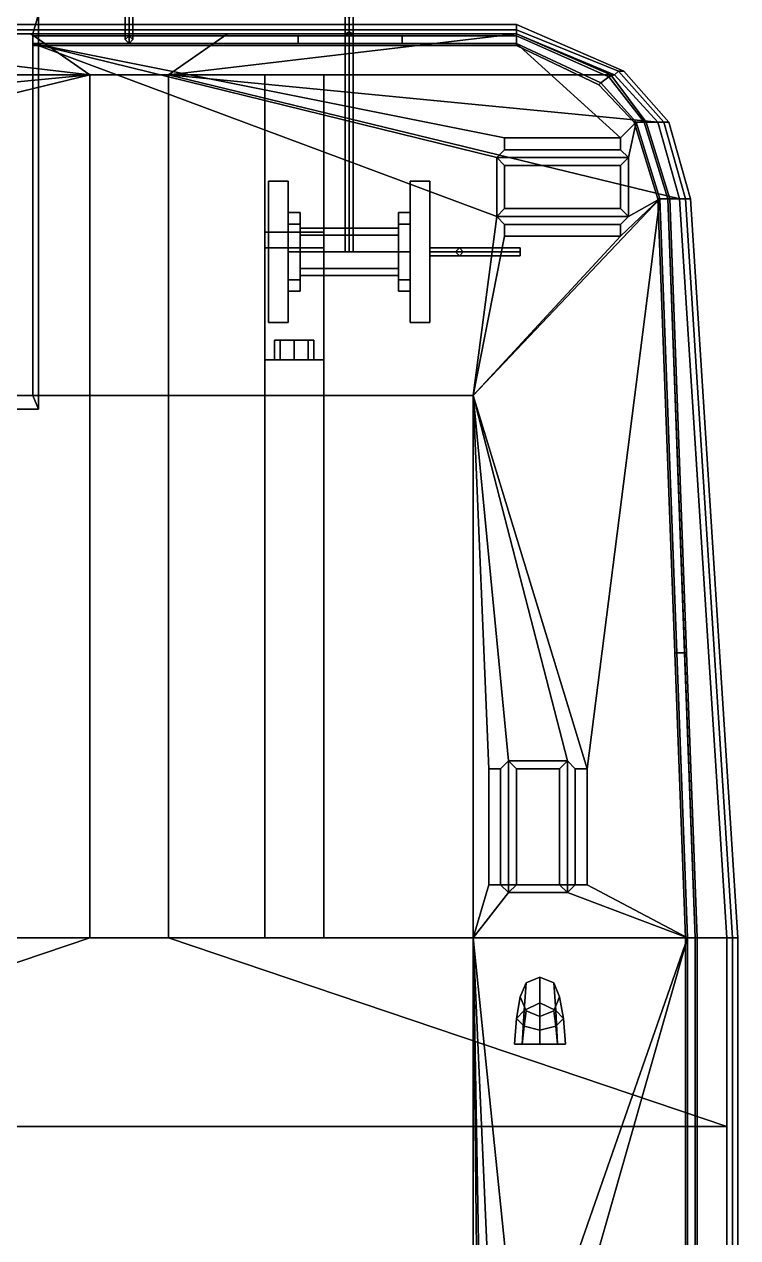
# Model space of a CAD drawing. Header units: millimetres. Extents: x -3.1 to 3.1, y -9.7 to 12.7.
# Drawn here: x -0.53 to 3.1, y 3.42 to 9.6 of the extents above; entities that cross this region are included whole.
import ezdxf

# ---------------------------------------------------------------- set-up
doc = ezdxf.new("R2010")
doc.units = ezdxf.units.MM
doc.layers.add('deck', color=3, linetype='Continuous')
doc.layers.add('railings', color=6, linetype='Continuous')

msp = doc.modelspace()

# ---------------------------------------------------------------- linework, layer by layer
for points in [[(0, 9.54, 1.99), (-0.02, 9.52, 1.99), (-0.02, 9.92, 4.14), (0, 9.94, 4.14)], [(0.02, 9.52, 1.99), (0, 9.54, 1.99), (0, 9.94, 4.14), (0.02, 9.92, 4.14)], [(-0.02, 9.52, 1.99), (0, 9.5, 1.99), (0, 9.9, 4.14), (-0.02, 9.92, 4.14)], [(0, 9.5, 1.99), (0.02, 9.52, 1.99), (0.02, 9.92, 4.14), (0, 9.9, 4.14)], [(1.12, 9.67, 1.3), (1.1, 9.65, 1.3), (1.1, 9.55, 1.52), (1.12, 9.56, 1.54)], [(1.1, 9.65, 1.3), (1.12, 9.63, 1.3), (1.12, 9.54, 1.5), (1.1, 9.55, 1.52)], [(1.14, 9.65, 1.3), (1.12, 9.67, 1.3), (1.12, 9.56, 1.54), (1.14, 9.55, 1.52)], [(1.12, 9.63, 1.3), (1.14, 9.65, 1.3), (1.14, 9.55, 1.52), (1.12, 9.54, 1.5)], [(1.97, 9.57, 0.51), (1.97, 9.596, 0.495), (-1.97, 9.596, 0.495), (-1.97, 9.57, 0.51)], [(1.97, 9.596, 0.495), (1.97, 9.596, 0.465), (-1.97, 9.596, 0.465), (-1.97, 9.596, 0.495)], [(1.97, 9.596, 0.465), (1.97, 9.57, 0.45), (-1.97, 9.57, 0.45), (-1.97, 9.596, 0.465)], [(1.97, 9.57, 0.45), (1.97, 9.55, 0.45), (-1.97, 9.55, 0.45), (-1.97, 9.57, 0.45)], [(1.97, 9.55, 0.51), (1.97, 9.57, 0.51), (-1.97, 9.57, 0.51), (-1.97, 9.55, 0.51)], [(1.97, 9.57, 0.45), (1.97, 9.596, 0.465), (2.516, 9.36, 0.465), (2.49, 9.36, 0.45)], [(1.97, 9.596, 0.465), (1.97, 9.596, 0.495), (2.516, 9.36, 0.495), (2.516, 9.36, 0.465)], [(1.97, 9.596, 0.495), (1.97, 9.57, 0.51), (2.49, 9.36, 0.51), (2.516, 9.36, 0.495)], [(2.47, 9.34, 0.45), (1.97, 9.55, 0.45), (1.97, 9.57, 0.45), (2.49, 9.36, 0.45)], [(1.97, 9.57, 0.51), (1.97, 9.55, 0.51), (2.47, 9.34, 0.51), (2.49, 9.36, 0.51)], [(-1.97, 9.55), (-0.2, 9.34, -0.21), (-0.2, 9.34, -0.21), (-2.47, 9.34)], [(1.97, 9.55, 0.45), (1.97, 9.55), (-1.97, 9.55), (-1.97, 9.55, 0.45)], [(1.97, 9.55), (0.5, 9.55, -0.14), (-0.5, 9.55, -0.14), (-1.97, 9.55)], [(-0.5, 9.55, -0.14), (-0.2, 9.34, -0.21), (-1.97, 9.55)], [(1.97, 9.55, 0.56), (1.97, 9.55, 0.51), (-1.97, 9.55, 0.51), (-1.97, 9.55, 0.56)], [(0.5, 9.55, -0.14), (0.2, 9.34, -0.21), (-0.2, 9.34, -0.21), (-0.5, 9.55, -0.14)], [(1.97, 9.55), (1.97, 9.55), (0.2, 9.34, -0.21), (0.5, 9.55, -0.14)], [(0.2, 9.34, -0.21), (0.2, 9.34, -0.21), (1.97, 9.55), (2.47, 9.34)], [(1.12, 9.56, 1.54), (1.1, 9.55, 1.52), (1.1, 8.44, 1.61), (1.12, 8.44, 1.63)], [(1.1, 9.55, 1.52), (1.12, 9.54, 1.5), (1.12, 8.44, 1.59), (1.1, 8.44, 1.61)], [(1.14, 9.55, 1.52), (1.12, 9.56, 1.54), (1.12, 8.44, 1.63), (1.14, 8.44, 1.61)], [(1.12, 9.54, 1.5), (1.14, 9.55, 1.52), (1.14, 8.44, 1.61), (1.12, 8.44, 1.59)], [(2.47, 9.34), (1.97, 9.55), (1.97, 9.55, 0.45), (2.47, 9.34, 0.45)], [(2.47, 9.34, 0.56), (2.47, 9.34, 0.51), (1.97, 9.55, 0.51), (1.97, 9.55, 0.56)], [(-0.2, 9.34, -0.21), (-0.2, 4.95, -0.68), (-3.04, 4.95, -0.54), (-2.8, 8.71)], [(-2.69, 9.1), (-0.2, 9.34, -0.21), (-0.2, 9.34, -0.21), (-2.8, 8.71)], [(-0.2, 9.34, -0.21), (-0.2, 9.34, -0.21), (-2.69, 9.1), (-2.47, 9.34)], [(0.2, 9.34, -0.21), (0.2, 4.95, -0.68), (-0.2, 4.95, -0.68), (-0.2, 9.34, -0.21)], [(2.8, 8.71), (3.04, 4.95, -0.54), (0.2, 4.95, -0.68), (0.2, 9.34, -0.21)], [(2.69, 9.1), (0.2, 9.34, -0.21), (0.2, 9.34, -0.21), (2.47, 9.34)], [(0.2, 9.34, -0.21), (0.2, 9.34, -0.21), (2.69, 9.1), (2.8, 8.71)], [(0.69, 9.34, -0.21), (0.69, 9.34, -0.6), (0.69, 8.54, -0.62), (0.69, 8.54)], [(0.69, 8.54, -0.62), (0.69, 9.34, -0.6), (0.99, 9.34, -0.6), (0.99, 8.54, -0.62)], [(0.99, 9.34, -0.21), (0.99, 9.34, -0.6), (0.69, 9.34, -0.6), (0.69, 9.34, -0.21)], [(0.99, 8.54, -0.62), (0.99, 9.34, -0.6), (0.99, 9.34, -0.21), (0.99, 8.54)], [(2.72, 9.1, 0.45), (2.69, 9.1, 0.45), (2.47, 9.34, 0.45), (2.49, 9.36, 0.45)], [(2.69, 9.1, 0.51), (2.72, 9.1, 0.51), (2.49, 9.36, 0.51), (2.47, 9.34, 0.51)], [(2.69, 9.1, 0.45), (2.69, 9.1), (2.47, 9.34), (2.47, 9.34, 0.45)], [(2.69, 9.1, 0.56), (2.69, 9.1, 0.51), (2.47, 9.34, 0.51), (2.47, 9.34, 0.56)], [(2.516, 9.36, 0.495), (2.49, 9.36, 0.51), (2.72, 9.1, 0.51), (2.746, 9.1, 0.495)], [(2.49, 9.36, 0.45), (2.516, 9.36, 0.465), (2.746, 9.1, 0.465), (2.72, 9.1, 0.45)], [(2.516, 9.36, 0.465), (2.516, 9.36, 0.495), (2.746, 9.1, 0.495), (2.746, 9.1, 0.465)], [(2.8, 8.71), (2.69, 9.1), (2.69, 9.1, 0.45), (2.8, 8.71, 0.45)], [(2.8, 8.71, 0.45), (2.69, 9.1, 0.45), (2.72, 9.1, 0.45), (2.83, 8.71, 0.45)], [(2.72, 9.1, 0.51), (2.69, 9.1, 0.51), (2.8, 8.71, 0.51), (2.83, 8.71, 0.51)], [(2.69, 9.1, 0.51), (2.69, 9.1, 0.56), (2.8, 8.71, 0.56), (2.8, 8.71, 0.51)], [(2.72, 9.1, 0.45), (2.746, 9.1, 0.465), (2.856, 8.71, 0.465), (2.83, 8.71, 0.45)], [(2.746, 9.1, 0.495), (2.72, 9.1, 0.51), (2.83, 8.71, 0.51), (2.856, 8.71, 0.495)], [(2.746, 9.1, 0.465), (2.746, 9.1, 0.495), (2.856, 8.71, 0.495), (2.856, 8.71, 0.465)], [(1.91, 8.96, 0.58), (2.5, 8.96, 0.58), (2.5, 9.02, 0.58), (1.91, 9.02, 0.58)], [(1.91, 9.02, 0.58), (1.91, 9.02, 0.56), (1.91, 8.96, 0.56), (1.91, 8.96, 0.58)], [(2.5, 9.02, 0.58), (2.5, 9.02, 0.56), (1.91, 9.02, 0.56), (1.91, 9.02, 0.58)], [(2.5, 8.96, 0.58), (2.5, 8.96, 0.56), (2.5, 9.02, 0.56), (2.5, 9.02, 0.58)], [(1.91, 8.96, 0.58), (1.87, 8.92, 0.6), (2.54, 8.92, 0.6), (2.5, 8.96, 0.58)], [(1.91, 8.96, 0.56), (1.87, 8.92, 0.56), (1.87, 8.92, 0.6), (1.91, 8.96, 0.58)], [(2.54, 8.92, 0.56), (2.5, 8.96, 0.56), (2.5, 8.96, 0.58), (2.54, 8.92, 0.6)], [(1.87, 8.92, 0.6), (1.91, 8.88, 0.58), (2.5, 8.88, 0.58), (2.54, 8.92, 0.6)], [(1.87, 8.92, 0.56), (1.91, 8.88, 0.56), (1.91, 8.88, 0.58), (1.87, 8.92, 0.6)], [(2.5, 8.88, 0.56), (2.54, 8.92, 0.56), (2.54, 8.92, 0.6), (2.5, 8.88, 0.58)], [(1.91, 8.66, 0.58), (2.5, 8.66, 0.58), (2.5, 8.88, 0.58), (1.91, 8.88, 0.58)], [(1.91, 8.88, 0.58), (1.91, 8.88, 0.56), (1.91, 8.66, 0.56), (1.91, 8.66, 0.58)], [(2.5, 8.66, 0.58), (2.5, 8.66, 0.56), (2.5, 8.88, 0.56), (2.5, 8.88, 0.58)], [(0.81, 8.08, 1.88), (0.81, 8.8, 1.88), (0.71, 8.8, 1.88), (0.71, 8.08, 1.88)], [(0.81, 8.8, 1.88), (0.81, 8.8, 0.56), (0.71, 8.8, 0.56), (0.71, 8.8, 1.88)], [(0.71, 8.8, 1.88), (0.71, 8.8, 0.56), (0.71, 8.08, 0.56), (0.71, 8.08, 1.88)], [(0.81, 8.8, 0.56), (0.81, 8.44, 1.31), (0.81, 8.44, 1.31), (0.81, 8.08, 0.56)], [(0.81, 8.8, 1.88), (0.81, 8.08, 1.88), (0.81, 8.08, 1.88), (0.81, 8.44, 1.71)], [(0.81, 8.8, 1.88), (0.81, 8.44, 1.71), (0.81, 8.44, 1.71), (0.81, 8.5814, 1.6514)], [(0.81, 8.8, 1.88), (0.81, 8.5814, 1.6514), (0.81, 8.5814, 1.6514), (0.81, 8.64, 1.51)], [(0.81, 8.8, 1.88), (0.81, 8.64, 1.51), (0.81, 8.64, 1.51), (0.81, 8.8, 0.56)], [(0.81, 8.64, 1.51), (0.81, 8.5814, 1.3686), (0.81, 8.5814, 1.3686), (0.81, 8.8, 0.56)], [(0.81, 8.5814, 1.3686), (0.81, 8.44, 1.31), (0.81, 8.44, 1.31), (0.81, 8.8, 0.56)], [(1.43, 8.64, 1.51), (1.43, 8.8, 1.88), (1.43, 8.8, 1.88), (1.43, 8.8, 0.56)], [(1.43, 8.5814, 1.3686), (1.43, 8.64, 1.51), (1.43, 8.64, 1.51), (1.43, 8.8, 0.56)], [(1.43, 8.8, 0.56), (1.43, 8.8, 1.88), (1.53, 8.8, 1.88), (1.53, 8.8, 0.56)], [(1.43, 8.44, 1.31), (1.43, 8.5814, 1.3686), (1.43, 8.5814, 1.3686), (1.43, 8.8, 0.56)], [(1.43, 8.08, 0.56), (1.43, 8.44, 1.31), (1.43, 8.44, 1.31), (1.43, 8.8, 0.56)], [(1.43, 8.08, 1.88), (1.43, 8.8, 1.88), (1.43, 8.8, 1.88), (1.43, 8.44, 1.71)], [(1.43, 8.44, 1.71), (1.43, 8.8, 1.88), (1.43, 8.8, 1.88), (1.43, 8.5814, 1.6514)], [(1.43, 8.5814, 1.6514), (1.43, 8.8, 1.88), (1.43, 8.8, 1.88), (1.43, 8.64, 1.51)], [(1.43, 8.8, 1.88), (1.43, 8.08, 1.88), (1.53, 8.08, 1.88), (1.53, 8.8, 1.88)], [(1.53, 8.08, 1.88), (1.53, 8.08, 0.56), (1.53, 8.8, 0.56), (1.53, 8.8, 1.88)], [(3.04, 4.95, 0.45), (3.04, 4.95), (2.8, 8.71), (2.8, 8.71, 0.45)], [(3.04, 4.95), (3.04, 4.95, -0.54), (2.8, 8.71)], [(3.07, 4.95, 0.45), (3.04, 4.95, 0.45), (2.8, 8.71, 0.45), (2.83, 8.71, 0.45)], [(3.04, 4.95, 0.56), (3.04, 4.95, 0.51), (2.8, 8.71, 0.51), (2.8, 8.71, 0.56)], [(3.04, 4.95, 0.51), (3.07, 4.95, 0.51), (2.83, 8.71, 0.51), (2.8, 8.71, 0.51)], [(2.83, 8.71, 0.45), (2.856, 8.71, 0.465), (3.096, 4.95, 0.465), (3.07, 4.95, 0.45)], [(2.856, 8.71, 0.495), (2.83, 8.71, 0.51), (3.07, 4.95, 0.51), (3.096, 4.95, 0.495)], [(2.856, 8.71, 0.465), (2.856, 8.71, 0.495), (3.096, 4.95, 0.495), (3.096, 4.95, 0.465)], [(1.91, 8.66, 0.56), (1.87, 8.62, 0.56), (1.87, 8.62, 0.6), (1.91, 8.66, 0.58)], [(1.91, 8.66, 0.58), (1.87, 8.62, 0.6), (2.54, 8.62, 0.6), (2.5, 8.66, 0.58)], [(2.54, 8.62, 0.56), (2.5, 8.66, 0.56), (2.5, 8.66, 0.58), (2.54, 8.62, 0.6)], [(0.87, 8.5814, 1.6514), (0.87, 8.64, 1.51), (0.81, 8.64, 1.51), (0.81, 8.5814, 1.6514)], [(0.87, 8.64, 1.51), (0.87, 8.5814, 1.3686), (0.81, 8.5814, 1.3686), (0.81, 8.64, 1.51)], [(0.87, 8.44, 1.71), (0.87, 8.5814, 1.6514), (0.81, 8.5814, 1.6514), (0.81, 8.44, 1.71)], [(0.87, 8.5814, 1.3686), (0.87, 8.44, 1.31), (0.81, 8.44, 1.31), (0.81, 8.5814, 1.3686)], [(0.87, 8.5249, 1.5949), (0.87, 8.56, 1.51), (0.87, 8.64, 1.51), (0.87, 8.5814, 1.6514)], [(0.87, 8.56, 1.51), (0.87, 8.5249, 1.4251), (0.87, 8.5814, 1.3686), (0.87, 8.64, 1.51)], [(0.87, 8.44, 1.63), (0.87, 8.5249, 1.5949), (0.87, 8.5814, 1.6514), (0.87, 8.44, 1.71)], [(0.87, 8.5249, 1.4251), (0.87, 8.44, 1.39), (0.87, 8.44, 1.31), (0.87, 8.5814, 1.3686)], [(1.37, 8.5249, 1.4251), (1.37, 8.56, 1.51), (1.37, 8.64, 1.51), (1.37, 8.5814, 1.3686)], [(1.37, 8.5814, 1.3686), (1.37, 8.64, 1.51), (1.43, 8.64, 1.51), (1.43, 8.5814, 1.3686)], [(1.37, 8.56, 1.51), (1.37, 8.5249, 1.5949), (1.37, 8.5814, 1.6514), (1.37, 8.64, 1.51)], [(1.37, 8.64, 1.51), (1.37, 8.5814, 1.6514), (1.43, 8.5814, 1.6514), (1.43, 8.64, 1.51)], [(1.37, 8.44, 1.39), (1.37, 8.5249, 1.4251), (1.37, 8.5814, 1.3686), (1.37, 8.44, 1.31)], [(1.37, 8.44, 1.31), (1.37, 8.5814, 1.3686), (1.43, 8.5814, 1.3686), (1.43, 8.44, 1.31)], [(1.37, 8.5249, 1.5949), (1.37, 8.44, 1.63), (1.37, 8.44, 1.71), (1.37, 8.5814, 1.6514)], [(1.37, 8.5814, 1.6514), (1.37, 8.44, 1.71), (1.43, 8.44, 1.71), (1.43, 8.5814, 1.6514)], [(1.87, 8.62, 0.56), (1.91, 8.58, 0.56), (1.91, 8.58, 0.58), (1.87, 8.62, 0.6)], [(1.87, 8.62, 0.6), (1.91, 8.58, 0.58), (2.5, 8.58, 0.58), (2.54, 8.62, 0.6)], [(2.5, 8.58, 0.56), (2.54, 8.62, 0.56), (2.54, 8.62, 0.6), (2.5, 8.58, 0.58)], [(0.69, 8.54, -0.79), (0.69, 7.89, -0.79), (0.69, 7.89, -0.69), (0.69, 8.46, -0.69)], [(0.99, 8.54, -0.79), (0.99, 7.89, -0.79), (0.69, 7.89, -0.79), (0.69, 8.54, -0.79)], [(0.69, 8.54), (0.69, 8.54, -0.79), (0.69, 8.46, -0.69), (0.69, 8.46)], [(0.99, 8.54, -0.62), (0.99, 8.54, -0.79), (0.69, 8.54, -0.79), (0.69, 8.54, -0.62)], [(1.37, 8.5249, 1.5949), (1.37, 8.56, 1.51), (0.87, 8.56, 1.51), (0.87, 8.5249, 1.5949)], [(1.37, 8.56, 1.51), (1.37, 8.5249, 1.4251), (0.87, 8.5249, 1.4251), (0.87, 8.56, 1.51)], [(1.37, 8.44, 1.63), (1.37, 8.5249, 1.5949), (0.87, 8.5249, 1.5949), (0.87, 8.44, 1.63)], [(1.37, 8.5249, 1.4251), (1.37, 8.44, 1.39), (0.87, 8.44, 1.39), (0.87, 8.5249, 1.4251)], [(0.99, 7.89, -0.69), (0.99, 7.89, -0.79), (0.99, 8.54, -0.79), (0.99, 8.46, -0.69)], [(0.99, 8.46, -0.69), (0.99, 8.54, -0.79), (0.99, 8.54), (0.99, 8.46)], [(1.91, 8.52, 0.58), (2.5, 8.52, 0.58), (2.5, 8.58, 0.58), (1.91, 8.58, 0.58)], [(1.91, 8.58, 0.58), (1.91, 8.58, 0.56), (1.91, 8.52, 0.56), (1.91, 8.52, 0.58)], [(1.91, 8.52, 0.56), (2.5, 8.52, 0.56), (2.5, 8.52, 0.58), (1.91, 8.52, 0.58)], [(2.5, 8.52, 0.58), (2.5, 8.52, 0.56), (2.5, 8.58, 0.56), (2.5, 8.58, 0.58)], [(0.69, 8.46, -0.69), (0.69, 7.89, -0.69), (0.99, 7.89, -0.69), (0.99, 8.46, -0.69)], [(0.69, 8.46), (0.69, 8.46, -0.69), (0.99, 8.46, -0.69), (0.99, 8.46)], [(1.7, 8.44, 1.53), (1.68, 8.46, 1.51), (1.53, 8.46, 1.51), (1.53, 8.44, 1.53)], [(1.68, 8.46, 1.51), (1.66, 8.44, 1.49), (1.53, 8.44, 1.49), (1.53, 8.46, 1.51)], [(1.68, 8.46, 1.14), (1.66, 8.44, 1.12), (1.66, 8.44, 1.49), (1.68, 8.46, 1.51)], [(1.99, 8.46, 1.14), (1.99, 8.44, 1.12), (1.66, 8.44, 1.12), (1.68, 8.46, 1.14)], [(1.7, 8.44, 1.16), (1.68, 8.46, 1.14), (1.68, 8.46, 1.51), (1.7, 8.44, 1.53)], [(1.99, 8.44, 1.16), (1.99, 8.46, 1.14), (1.68, 8.46, 1.14), (1.7, 8.44, 1.16)], [(1.99, 8.42, 1.14), (1.99, 8.44, 1.12), (1.99, 8.46, 1.14), (1.99, 8.44, 1.16)], [(0.87, 8.2986, 1.6514), (0.87, 8.44, 1.71), (0.81, 8.44, 1.71), (0.81, 8.2986, 1.6514)], [(0.87, 8.44, 1.31), (0.87, 8.2986, 1.3686), (0.81, 8.2986, 1.3686), (0.81, 8.44, 1.31)], [(0.81, 8.44, 1.31), (0.81, 8.2986, 1.3686), (0.81, 8.2986, 1.3686), (0.81, 8.08, 0.56)], [(0.81, 8.44, 1.71), (0.81, 8.08, 1.88), (0.81, 8.08, 1.88), (0.81, 8.2986, 1.6514)], [(1.37, 8.3551, 1.5949), (1.37, 8.44, 1.63), (0.87, 8.44, 1.63), (0.87, 8.3551, 1.5949)], [(1.37, 8.44, 1.39), (1.37, 8.3551, 1.4251), (0.87, 8.3551, 1.4251), (0.87, 8.44, 1.39)], [(0.87, 8.44, 1.39), (0.87, 8.3551, 1.4251), (0.87, 8.2986, 1.3686), (0.87, 8.44, 1.31)], [(0.87, 8.3551, 1.5949), (0.87, 8.44, 1.63), (0.87, 8.44, 1.71), (0.87, 8.2986, 1.6514)], [(1.37, 8.3551, 1.4251), (1.37, 8.44, 1.39), (1.37, 8.44, 1.31), (1.37, 8.2986, 1.3686)], [(1.37, 8.2986, 1.3686), (1.37, 8.44, 1.31), (1.43, 8.44, 1.31), (1.43, 8.2986, 1.3686)], [(1.37, 8.44, 1.63), (1.37, 8.3551, 1.5949), (1.37, 8.2986, 1.6514), (1.37, 8.44, 1.71)], [(1.37, 8.44, 1.71), (1.37, 8.2986, 1.6514), (1.43, 8.2986, 1.6514), (1.43, 8.44, 1.71)], [(1.43, 8.2986, 1.3686), (1.43, 8.44, 1.31), (1.43, 8.44, 1.31), (1.43, 8.08, 0.56)], [(1.43, 8.08, 1.88), (1.43, 8.44, 1.71), (1.43, 8.44, 1.71), (1.43, 8.2986, 1.6514)], [(1.68, 8.42, 1.51), (1.7, 8.44, 1.53), (1.53, 8.44, 1.53), (1.53, 8.42, 1.51)], [(1.66, 8.44, 1.49), (1.68, 8.42, 1.51), (1.53, 8.42, 1.51), (1.53, 8.44, 1.49)], [(1.66, 8.44, 1.12), (1.68, 8.42, 1.14), (1.68, 8.42, 1.51), (1.66, 8.44, 1.49)], [(1.99, 8.44, 1.12), (1.99, 8.42, 1.14), (1.68, 8.42, 1.14), (1.66, 8.44, 1.12)], [(1.68, 8.42, 1.14), (1.7, 8.44, 1.16), (1.7, 8.44, 1.53), (1.68, 8.42, 1.51)], [(1.99, 8.42, 1.14), (1.99, 8.44, 1.16), (1.7, 8.44, 1.16), (1.68, 8.42, 1.14)], [(1.37, 8.32, 1.51), (1.37, 8.3551, 1.5949), (0.87, 8.3551, 1.5949), (0.87, 8.32, 1.51)], [(1.37, 8.3551, 1.4251), (1.37, 8.32, 1.51), (0.87, 8.32, 1.51), (0.87, 8.3551, 1.4251)], [(0.87, 8.3551, 1.4251), (0.87, 8.32, 1.51), (0.87, 8.24, 1.51), (0.87, 8.2986, 1.3686)], [(0.87, 8.32, 1.51), (0.87, 8.3551, 1.5949), (0.87, 8.2986, 1.6514), (0.87, 8.24, 1.51)], [(1.37, 8.32, 1.51), (1.37, 8.3551, 1.4251), (1.37, 8.2986, 1.3686), (1.37, 8.24, 1.51)], [(1.37, 8.3551, 1.5949), (1.37, 8.32, 1.51), (1.37, 8.24, 1.51), (1.37, 8.2986, 1.6514)], [(0.87, 8.24, 1.51), (0.87, 8.2986, 1.6514), (0.81, 8.2986, 1.6514), (0.81, 8.24, 1.51)], [(0.87, 8.2986, 1.3686), (0.87, 8.24, 1.51), (0.81, 8.24, 1.51), (0.81, 8.2986, 1.3686)], [(0.81, 8.2986, 1.3686), (0.81, 8.24, 1.51), (0.81, 8.24, 1.51), (0.81, 8.08, 0.56)], [(0.81, 8.2986, 1.6514), (0.81, 8.08, 1.88), (0.81, 8.08, 1.88), (0.81, 8.24, 1.51)], [(1.37, 8.24, 1.51), (1.37, 8.2986, 1.3686), (1.43, 8.2986, 1.3686), (1.43, 8.24, 1.51)], [(1.37, 8.2986, 1.6514), (1.37, 8.24, 1.51), (1.43, 8.24, 1.51), (1.43, 8.2986, 1.6514)], [(1.43, 8.24, 1.51), (1.43, 8.2986, 1.3686), (1.43, 8.2986, 1.3686), (1.43, 8.08, 0.56)], [(1.43, 8.08, 1.88), (1.43, 8.2986, 1.6514), (1.43, 8.2986, 1.6514), (1.43, 8.24, 1.51)], [(0.81, 8.24, 1.51), (0.81, 8.08, 1.88), (0.81, 8.08, 1.88), (0.81, 8.08, 0.56)], [(1.43, 8.08, 1.88), (1.43, 8.24, 1.51), (1.43, 8.24, 1.51), (1.43, 8.08, 0.56)], [(0.81, 8.08, 0.56), (0.81, 8.08, 1.88), (0.71, 8.08, 1.88), (0.71, 8.08, 0.56)], [(1.43, 8.08, 1.88), (1.43, 8.08, 0.56), (1.53, 8.08, 0.56), (1.53, 8.08, 1.88)], [(0.7693, 7.99, -0.2893), (0.74, 7.99, -0.36), (0.74, 7.89, -0.36), (0.7693, 7.89, -0.2893)], [(0.74, 7.99, -0.36), (0.7693, 7.99, -0.4307), (0.7693, 7.89, -0.4307), (0.74, 7.89, -0.36)], [(0.84, 7.99, -0.26), (0.7693, 7.99, -0.2893), (0.7693, 7.89, -0.2893), (0.84, 7.89, -0.26)], [(0.7693, 7.99, -0.4307), (0.84, 7.99, -0.46), (0.84, 7.89, -0.46), (0.7693, 7.89, -0.4307)], [(0.9107, 7.99, -0.2893), (0.84, 7.99, -0.26), (0.84, 7.89, -0.26), (0.9107, 7.89, -0.2893)], [(0.84, 7.99, -0.46), (0.9107, 7.99, -0.4307), (0.9107, 7.89, -0.4307), (0.84, 7.89, -0.46)], [(0.94, 7.99, -0.36), (0.9107, 7.99, -0.2893), (0.9107, 7.89, -0.2893), (0.94, 7.89, -0.36)], [(0.9107, 7.99, -0.4307), (0.94, 7.99, -0.36), (0.94, 7.89, -0.36), (0.9107, 7.89, -0.4307)], [(0.69, 7.89, -0.79), (0.69, 4.95, -0.51), (0.69, 4.95, -0.23), (0.69, 7.89, -0.11)], [(0.99, 7.89, -0.11), (0.99, 7.89, -0.79), (0.69, 7.89, -0.79), (0.69, 7.89, -0.11)], [(0.99, 7.89, -0.79), (0.99, 4.95, -0.51), (0.69, 4.95, -0.51), (0.69, 7.89, -0.79)], [(0.99, 4.95, -0.23), (0.99, 4.95, -0.51), (0.99, 7.89, -0.79), (0.99, 7.89, -0.11)], [(1.83, 5.81, 0.56), (1.83, 5.22, 0.56), (1.83, 5.22, 0.58), (1.83, 5.81, 0.58)], [(1.89, 5.81, 0.58), (1.89, 5.81, 0.56), (1.83, 5.81, 0.56), (1.83, 5.81, 0.58)], [(1.83, 5.81, 0.58), (1.83, 5.22, 0.58), (1.89, 5.22, 0.58), (1.89, 5.81, 0.58)], [(1.93, 5.85, 0.56), (1.89, 5.81, 0.56), (1.89, 5.81, 0.58), (1.93, 5.85, 0.6)], [(1.93, 5.85, 0.6), (1.89, 5.81, 0.58), (1.89, 5.22, 0.58), (1.93, 5.18, 0.6)], [(1.97, 5.81, 0.56), (1.93, 5.85, 0.56), (1.93, 5.85, 0.6), (1.97, 5.81, 0.58)], [(1.97, 5.81, 0.58), (1.93, 5.85, 0.6), (1.93, 5.18, 0.6), (1.97, 5.22, 0.58)], [(2.19, 5.81, 0.58), (2.19, 5.81, 0.56), (1.97, 5.81, 0.56), (1.97, 5.81, 0.58)], [(1.97, 5.81, 0.58), (1.97, 5.22, 0.58), (2.19, 5.22, 0.58), (2.19, 5.81, 0.58)], [(2.23, 5.85, 0.56), (2.19, 5.81, 0.56), (2.19, 5.81, 0.58), (2.23, 5.85, 0.6)], [(2.23, 5.85, 0.6), (2.19, 5.81, 0.58), (2.19, 5.22, 0.58), (2.23, 5.18, 0.6)], [(2.27, 5.81, 0.56), (2.23, 5.85, 0.56), (2.23, 5.85, 0.6), (2.27, 5.81, 0.58)], [(2.27, 5.81, 0.58), (2.23, 5.85, 0.6), (2.23, 5.18, 0.6), (2.27, 5.22, 0.58)], [(2.27, 5.81, 0.58), (2.27, 5.22, 0.58), (2.33, 5.22, 0.58), (2.33, 5.81, 0.58)], [(2.33, 5.81, 0.58), (2.33, 5.81, 0.56), (2.27, 5.81, 0.56), (2.27, 5.81, 0.58)], [(2.33, 5.22, 0.58), (2.33, 5.22, 0.56), (2.33, 5.81, 0.56), (2.33, 5.81, 0.58)], [(1.83, 5.22, 0.58), (1.83, 5.22, 0.56), (2.33, 5.22, 0.56), (2.33, 5.22, 0.58)], [(1.89, 5.22, 0.56), (1.93, 5.18, 0.56), (1.93, 5.18, 0.6), (1.89, 5.22, 0.58)], [(1.93, 5.18, 0.56), (1.97, 5.22, 0.56), (1.97, 5.22, 0.58), (1.93, 5.18, 0.6)], [(2.19, 5.22, 0.56), (2.23, 5.18, 0.56), (2.23, 5.18, 0.6), (2.19, 5.22, 0.58)], [(2.23, 5.18, 0.56), (2.27, 5.22, 0.56), (2.27, 5.22, 0.58), (2.23, 5.18, 0.6)], [(0.2, 4.95, -0.68), (3.04, 3.99, -0.68), (-3.04, 3.99, -0.68), (-0.2, 4.95, -0.68)], [(-0.2, 4.95, -0.68), (-0.2, 4.95, -0.68), (-3.04, 3.99, -0.68), (-3.04, 4.95, -0.54)], [(3.04, 4.95, -0.54), (3.04, 3.99, -0.68), (0.2, 4.95, -0.68)], [(3.04, -4.23, 0.56), (3.04, -4.23), (3.04, 4.95), (3.04, 4.95, 0.45)], [(3.04, 4.95), (3.04, -4.23), (3.04, -3.04, -0.68), (3.04, 3.99, -0.68)], [(3.04, 4.95), (3.04, 3.99, -0.68), (3.04, 4.95, -0.54)], [(3.07, -4.23, 0.56), (3.04, -4.23, 0.56), (3.04, 4.95, 0.45), (3.07, 4.95, 0.45)], [(3.07, 4.95, 0.51), (3.04, 4.95, 0.51), (3.04, -4.23, 0.62), (3.07, -4.23, 0.62)], [(3.04, 4.95, 0.51), (3.04, 4.95, 0.56), (3.04, -4.23, 0.67), (3.04, -4.23, 0.62)], [(3.07, 4.95, 0.45), (3.096, 4.95, 0.465), (3.096, -4.23, 0.575), (3.07, -4.23, 0.56)], [(3.096, 4.95, 0.495), (3.07, 4.95, 0.51), (3.07, -4.23, 0.62), (3.096, -4.23, 0.605)], [(3.096, 4.95, 0.465), (3.096, 4.95, 0.495), (3.096, -4.23, 0.605), (3.096, -4.23, 0.575)], [(1.97, 4.54, 2.3), (2.01, 4.58, 2.38), (2.0193, 4.7207, 2.21), (1.99, 4.65, 2.15)], [(2.0193, 4.7207, 0.56), (1.99, 4.65, 0.56), (1.99, 4.65, 2.15), (2.0193, 4.7207, 2.21)], [(2.01, 4.58, 2.38), (2.09, 4.62, 2.45), (2.09, 4.75, 2.23), (2.0193, 4.7207, 2.21)], [(2.09, 4.75, 0.56), (2.0193, 4.7207, 0.56), (2.0193, 4.7207, 2.21), (2.09, 4.75, 2.23)], [(2.1607, 4.7207, 0.56), (2.09, 4.75, 0.56), (2.09, 4.75, 2.23), (2.1607, 4.7207, 2.21)], [(2.09, 4.62, 2.45), (2.17, 4.58, 2.38), (2.1607, 4.7207, 2.21), (2.09, 4.75, 2.23)], [(2.19, 4.65, 0.56), (2.1607, 4.7207, 0.56), (2.1607, 4.7207, 2.21), (2.19, 4.65, 2.15)], [(2.17, 4.58, 2.38), (2.21, 4.54, 2.3), (2.19, 4.65, 2.15), (2.1607, 4.7207, 2.21)], [(2.01, 4.5, 2.19), (1.97, 4.54, 2.3), (1.99, 4.65, 2.15), (2.0193, 4.5793, 2.09)], [(1.99, 4.65, 0.56), (2.0193, 4.5793, 0.56), (2.0193, 4.5793, 2.09), (1.99, 4.65, 2.15)], [(2.1607, 4.5793, 0.56), (2.19, 4.65, 0.56), (2.19, 4.65, 2.15), (2.1607, 4.5793, 2.09)], [(2.21, 4.54, 2.3), (2.17, 4.5, 2.19), (2.1607, 4.5793, 2.09), (2.19, 4.65, 2.15)], [(1.96, 4.41, 2.32), (2, 4.41, 2.42), (2.01, 4.58, 2.38), (1.97, 4.54, 2.3)], [(2, 4.41, 2.42), (2.09, 4.41, 2.52), (2.09, 4.62, 2.45), (2.01, 4.58, 2.38)], [(2.09, 4.48, 2.11), (2.01, 4.5, 2.19), (2.0193, 4.5793, 2.09), (2.09, 4.55, 2.07)], [(2.0193, 4.5793, 0.56), (2.09, 4.55, 0.56), (2.09, 4.55, 2.07), (2.0193, 4.5793, 2.09)], [(2.09, 4.41, 2.52), (2.18, 4.41, 2.42), (2.17, 4.58, 2.38), (2.09, 4.62, 2.45)], [(2.09, 4.55, 0.56), (2.1607, 4.5793, 0.56), (2.1607, 4.5793, 2.09), (2.09, 4.55, 2.07)], [(2.17, 4.5, 2.19), (2.09, 4.48, 2.11), (2.09, 4.55, 2.07), (2.1607, 4.5793, 2.09)], [(2.18, 4.41, 2.42), (2.22, 4.41, 2.32), (2.21, 4.54, 2.3), (2.17, 4.58, 2.38)], [(2, 4.41, 2.21), (1.96, 4.41, 2.32), (1.97, 4.54, 2.3), (2.01, 4.5, 2.19)], [(2.22, 4.41, 2.32), (2.18, 4.41, 2.21), (2.17, 4.5, 2.19), (2.21, 4.54, 2.3)], [(2.09, 4.41, 2.13), (2, 4.41, 2.21), (2.01, 4.5, 2.19), (2.09, 4.48, 2.11)], [(2.18, 4.41, 2.21), (2.09, 4.41, 2.13), (2.09, 4.48, 2.11), (2.17, 4.5, 2.19)], [(2.09, 4.41, 2.52), (2, 4.41, 2.42), (1.96, 4.41, 2.32), (2.18, 4.41, 2.42)], [(2.18, 4.41, 2.42), (1.96, 4.41, 2.32), (2, 4.41, 2.21), (2.22, 4.41, 2.32)], [(2.22, 4.41, 2.32), (2, 4.41, 2.21), (2.09, 4.41, 2.13), (2.18, 4.41, 2.21)], [(3.04, 3.99, -0.68), (3.04, -3.04, -0.68), (-3.04, -3.04, -0.68), (-3.04, 3.99, -0.68)]]:
    msp.add_3dface(points)
at = {"layer": 'deck'}
for points in [[(-0.46, 9.65, 3.01), (-0.49, 9.55, 2.97), (-1.97, 9.55, 2.97), (-2, 9.65, 3.01)], [(-2, 9.65, 3.06), (-1.97, 9.55, 3.1), (-0.49, 9.55, 3.1), (-0.46, 9.65, 3.06)], [(-0.46, 7.64, 3.01), (-0.49, 7.71, 2.97), (-0.49, 9.55, 2.97), (-0.46, 9.65, 3.01)], [(-0.49, 9.55, 3.1), (-0.49, 7.71, 3.1), (-0.46, 7.64, 3.06), (-0.46, 9.65, 3.06)], [(-0.46, 9.65, 3.06), (-0.46, 7.64, 3.06), (-0.46, 7.64, 3.01), (-0.46, 9.65, 3.01)], [(-0.49, 9.55, 2.97), (-0.49, 9.55, 0.56), (-1.97, 9.55, 0.56), (-1.97, 9.55, 2.97)], [(-1.97, 9.55, 3.1), (-1.97, 7.71, 3.1), (-0.49, 7.71, 3.1), (-0.49, 9.55, 3.1)], [(-0.49, 7.71, 2.97), (-0.49, 7.71, 0.56), (-0.49, 9.55, 0.56), (-0.49, 9.55, 2.97)], [(-0.49, 9.55, 0.56), (-0.49, 9.54, 0.56), (1.97, 9.54, 0.56), (1.97, 9.55, 0.56)], [(1.97, 9.55, 0.56), (1.97, 9.54, 0.56), (2.44, 9.33, 0.56), (2.47, 9.34, 0.56)], [(-0.49, 9.5, 0.56), (-0.49, 7.71, 0.56), (1.75, 7.71, 0.56), (1.87, 8.62, 0.56)], [(1.97, 9.5, 0.56), (-0.49, 9.5, 0.56), (1.91, 9.02, 0.56), (2.5, 9.02, 0.56)], [(1.91, 9.02, 0.56), (-0.49, 9.5, 0.56), (1.87, 8.92, 0.56), (1.91, 8.96, 0.56)], [(1.87, 8.92, 0.56), (-0.49, 9.5, 0.56), (-0.49, 9.5, 0.56), (1.87, 8.62, 0.56)], [(2.4, 9.3, 0.56), (1.97, 9.5, 0.56), (2.5, 9.02, 0.56), (2.58, 9.1, 0.56)], [(2.47, 9.34, 0.56), (2.44, 9.33, 0.56), (2.62, 9.1, 0.56), (2.69, 9.1, 0.56)], [(2.58, 9.1, 0.56), (2.5, 9.02, 0.56), (2.5, 8.96, 0.56), (2.54, 8.92, 0.56)], [(2.58, 9.1, 0.56), (2.54, 8.92, 0.56), (2.54, 8.62, 0.56), (2.7, 8.71, 0.56)], [(2.69, 9.1, 0.56), (2.62, 9.1, 0.56), (2.74, 8.71, 0.56), (2.8, 8.71, 0.56)], [(1.91, 8.88, 0.56), (1.87, 8.92, 0.56), (1.87, 8.62, 0.56), (1.91, 8.66, 0.56)], [(2.54, 8.92, 0.56), (2.5, 8.88, 0.56), (2.5, 8.66, 0.56), (2.54, 8.62, 0.56)], [(2.7, 8.71, 0.56), (2.5, 8.52, 0.56), (1.75, 7.71, 0.56)], [(2.33, 5.81, 0.56), (2.7, 8.71, 0.56), (1.75, 7.71, 0.56)], [(2.33, 5.81, 0.56), (2.33, 5.22, 0.56), (2.84, 4.95, 0.56), (2.7, 8.71, 0.56)], [(2.7, 8.71, 0.56), (2.54, 8.62, 0.56), (2.5, 8.58, 0.56), (2.5, 8.52, 0.56)], [(2.8, 8.71, 0.56), (2.74, 8.71, 0.56), (2.88, 4.95, 0.56), (3.04, 4.95, 0.56)], [(1.91, 8.58, 0.56), (1.87, 8.62, 0.56), (1.75, 7.71, 0.56), (1.91, 8.52, 0.56)], [(2.5, 8.52, 0.56), (1.91, 8.52, 0.56), (1.75, 7.71, 0.56)], [(-2, 7.64, 3.01), (-1.97, 7.71, 2.97), (-0.49, 7.71, 2.97), (-0.46, 7.64, 3.01)], [(-0.46, 7.64, 3.06), (-0.49, 7.71, 3.1), (-1.97, 7.71, 3.1), (-2, 7.64, 3.06)], [(-1.97, 7.71, 2.97), (-1.97, 7.71, 0.56), (-0.49, 7.71, 0.56), (-0.49, 7.71, 2.97)], [(-1.75, 7.71, 0.45), (-1.75, 4.95, 0.45), (1.75, 4.95, 0.45), (1.75, 7.71, 0.45)], [(-0.49, 7.71, 0.56), (-1.75, 7.71, 0.45), (1.75, 7.71, 0.45), (1.75, 7.71, 0.56)], [(-1.75, 7.71, 0.56), (-1.75, 7.71, 0.45), (-0.49, 7.71, 0.56)], [(1.75, 7.71, 0.45), (1.75, 4.95, 0.45), (1.75, 4.95, 0.56), (1.75, 7.71, 0.56)], [(2.23, 5.85, 0.56), (2.27, 5.81, 0.56), (2.33, 5.81, 0.56), (1.75, 7.71, 0.56)], [(1.75, 7.71, 0.56), (1.93, 5.85, 0.56), (2.23, 5.85, 0.56), (1.75, 7.71, 0.56)], [(1.83, 5.81, 0.56), (1.89, 5.81, 0.56), (1.93, 5.85, 0.56), (1.75, 7.71, 0.56)], [(1.75, 4.95, 0.56), (1.83, 5.22, 0.56), (1.83, 5.81, 0.56), (1.75, 7.71, 0.56)], [(-0.46, 7.64, 3.01), (-0.46, 7.64, 3.06), (-2, 7.64, 3.06), (-2, 7.64, 3.01)], [(1.93, 5.85, 0.56), (1.97, 5.81, 0.56), (2.19, 5.81, 0.56), (2.23, 5.85, 0.56)], [(1.83, 5.22, 0.56), (1.75, 4.95, 0.56), (1.93, 5.18, 0.56), (1.89, 5.22, 0.56)], [(1.97, 5.22, 0.56), (1.93, 5.18, 0.56), (2.23, 5.18, 0.56), (2.19, 5.22, 0.56)], [(2.27, 5.22, 0.56), (2.23, 5.18, 0.56), (2.84, 4.95, 0.56), (2.33, 5.22, 0.56)], [(1.93, 5.18, 0.56), (1.75, 4.95, 0.56), (2.84, 4.95, 0.56), (2.23, 5.18, 0.56)], [(-1.75, 4.95, 0.45), (-1.75, -4.23, 0.56), (1.75, -4.23, 0.56), (1.75, 4.95, 0.45)], [(1.75, 4.95, 0.45), (1.75, -4.23, 0.56), (1.75, -4.23, 0.67), (1.75, 4.95, 0.56)], [(1.75, 4.95, 0.56), (1.93, 3.2, 0.581), (2.23, 3.2, 0.581), (2.84, 4.95, 0.56)], [(1.75, 4.95, 0.56), (1.75, -4.23, 0.67), (1.83, -3.1099, 0.6566), (1.83, -2.52, 0.6495)], [(1.75, 4.95, 0.56), (1.83, -2.52, 0.6495), (1.83, -0.1999, 0.6217), (1.83, 0.3901, 0.6146)], [(1.75, 4.95, 0.56), (1.83, 0.3901, 0.6146), (1.83, 2.5701, 0.5885), (1.83, 3.16, 0.5814)], [(1.75, 4.95, 0.56), (1.83, 3.16, 0.5814), (1.89, 3.16, 0.5814), (1.93, 3.2, 0.581)], [(2.23, 3.2, 0.581), (2.27, 3.16, 0.5814), (2.33, 3.16, 0.5814), (2.84, 4.95, 0.56)], [(2.33, 3.16, 0.5814), (2.33, 2.5701, 0.5885), (2.84, -4.23, 0.67), (2.84, 4.95, 0.56)], [(3.04, 4.95, 0.56), (2.88, 4.95, 0.56), (2.88, -4.23, 0.67), (3.04, -4.23, 0.67)]]:
    msp.add_3dface(points, dxfattribs=at)
at = {"layer": 'railings'}
for points in [[(1.97, 9.55, 1.92), (1.97, 9.54, 1.89), (-0.49, 9.54, 1.89), (-0.49, 9.55, 1.92)], [(-0.49, 9.54, 1.99), (1.97, 9.54, 1.99), (1.97, 9.55, 1.96), (-0.49, 9.55, 1.96)], [(-0.49, 9.55, 1.96), (1.97, 9.55, 1.96), (1.97, 9.55, 1.92), (-0.49, 9.55, 1.92)], [(1.39, 9.54, 1.5), (1.97, 9.54, 0.56), (-0.49, 9.54, 0.56), (0.86, 9.54, 1.5)], [(-0.49, 9.5, 1.99), (1.97, 9.5, 1.99), (1.97, 9.54, 1.99), (-0.49, 9.54, 1.99)], [(0.86, 9.54, 1.67), (0.86, 9.54, 1.5), (-0.49, 9.54, 0.56), (-0.49, 9.54, 1.89)], [(1.97, 9.54, 1.89), (1.39, 9.54, 1.67), (0.86, 9.54, 1.67), (-0.49, 9.54, 1.89)], [(0.86, 9.54, 1.5), (0.86, 9.5, 1.5), (1.39, 9.5, 1.5), (1.39, 9.54, 1.5)], [(0.86, 9.54, 1.67), (0.86, 9.5, 1.67), (0.86, 9.5, 1.5), (0.86, 9.54, 1.5)], [(1.39, 9.54, 1.67), (1.39, 9.5, 1.67), (0.86, 9.5, 1.67), (0.86, 9.54, 1.67)], [(1.39, 9.54, 1.5), (1.39, 9.5, 1.5), (1.39, 9.5, 1.67), (1.39, 9.54, 1.67)], [(1.97, 9.54, 1.89), (1.97, 9.54, 0.56), (1.39, 9.54, 1.5), (1.39, 9.54, 1.67)], [(2.45, 9.34, 1.92), (2.44, 9.33, 1.89), (1.97, 9.54, 1.89), (1.97, 9.55, 1.92)], [(1.97, 9.54, 1.99), (2.44, 9.33, 1.99), (2.45, 9.34, 1.96), (1.97, 9.55, 1.96)], [(1.97, 9.55, 1.96), (2.45, 9.34, 1.96), (2.45, 9.34, 1.92), (1.97, 9.55, 1.92)], [(2.44, 9.33, 1.89), (2.44, 9.33, 0.56), (1.97, 9.54, 0.56), (1.97, 9.54, 1.89)], [(1.97, 9.5, 1.99), (2.4, 9.3, 1.99), (2.44, 9.33, 1.99), (1.97, 9.54, 1.99)], [(-0.49, 9.5, 0.56), (1.97, 9.5, 0.56), (1.39, 9.5, 1.5), (0.86, 9.5, 1.5)], [(-0.49, 9.5, 1.89), (1.97, 9.5, 1.89), (1.97, 9.49, 1.92), (-0.49, 9.49, 1.92)], [(1.97, 9.49, 1.96), (1.97, 9.5, 1.99), (-0.49, 9.5, 1.99), (-0.49, 9.49, 1.96)], [(-0.49, 9.5, 0.56), (0.86, 9.5, 1.5), (0.86, 9.5, 1.67), (-0.49, 9.5, 1.89)], [(0.86, 9.5, 1.67), (1.39, 9.5, 1.67), (1.97, 9.5, 1.89), (-0.49, 9.5, 1.89)], [(1.97, 9.49, 1.92), (1.97, 9.49, 1.96), (-0.49, 9.49, 1.96), (-0.49, 9.49, 1.92)], [(1.39, 9.5, 1.5), (1.97, 9.5, 0.56), (1.97, 9.5, 1.89), (1.39, 9.5, 1.67)], [(1.97, 9.5, 0.56), (2.4, 9.3, 0.56), (2.4, 9.3, 1.89), (1.97, 9.5, 1.89)], [(1.97, 9.5, 1.89), (2.4, 9.3, 1.89), (2.39, 9.29, 1.92), (1.97, 9.49, 1.92)], [(2.39, 9.29, 1.96), (2.4, 9.3, 1.99), (1.97, 9.5, 1.99), (1.97, 9.49, 1.96)], [(2.39, 9.29, 1.92), (2.39, 9.29, 1.96), (1.97, 9.49, 1.96), (1.97, 9.49, 1.92)], [(2.4, 9.3, 1.99), (2.58, 9.1, 1.99), (2.62, 9.1, 1.99), (2.44, 9.33, 1.99)], [(2.44, 9.33, 1.99), (2.62, 9.1, 1.99), (2.63, 9.1, 1.96), (2.45, 9.34, 1.96)], [(2.63, 9.1, 1.92), (2.62, 9.1, 1.89), (2.44, 9.33, 1.89), (2.45, 9.34, 1.92)], [(2.62, 9.1, 1.89), (2.62, 9.1, 0.56), (2.44, 9.33, 0.56), (2.44, 9.33, 1.89)], [(2.45, 9.34, 1.96), (2.63, 9.1, 1.96), (2.63, 9.1, 1.92), (2.45, 9.34, 1.92)], [(2.57, 9.1, 1.96), (2.58, 9.1, 1.99), (2.4, 9.3, 1.99), (2.39, 9.29, 1.96)], [(2.4, 9.3, 1.89), (2.58, 9.1, 1.89), (2.57, 9.1, 1.92), (2.39, 9.29, 1.92)], [(2.57, 9.1, 1.92), (2.57, 9.1, 1.96), (2.39, 9.29, 1.96), (2.39, 9.29, 1.92)], [(2.4, 9.3, 0.56), (2.58, 9.1, 0.56), (2.58, 9.1, 1.89), (2.4, 9.3, 1.89)], [(2.58, 9.1, 1.89), (2.7, 8.71, 1.89), (2.69, 8.71, 1.92), (2.57, 9.1, 1.92)], [(2.69, 8.71, 1.96), (2.7, 8.71, 1.99), (2.58, 9.1, 1.99), (2.57, 9.1, 1.96)], [(2.69, 8.71, 1.92), (2.69, 8.71, 1.96), (2.57, 9.1, 1.96), (2.57, 9.1, 1.92)], [(2.58, 9.1, 0.56), (2.7, 8.71, 0.56), (2.7, 8.71, 1.89), (2.58, 9.1, 1.89)], [(2.58, 9.1, 1.99), (2.7, 8.71, 1.99), (2.74, 8.71, 1.99), (2.62, 9.1, 1.99)], [(2.74, 8.71, 1.89), (2.74, 8.71, 0.56), (2.62, 9.1, 0.56), (2.62, 9.1, 1.89)], [(2.75, 8.71, 1.92), (2.74, 8.71, 1.89), (2.62, 9.1, 1.89), (2.63, 9.1, 1.92)], [(2.62, 9.1, 1.99), (2.74, 8.71, 1.99), (2.75, 8.71, 1.96), (2.63, 9.1, 1.96)], [(2.63, 9.1, 1.96), (2.75, 8.71, 1.96), (2.75, 8.71, 1.92), (2.63, 9.1, 1.92)], [(2.776, 6.4, 1.92), (2.776, 6.4, 1.96), (2.69, 8.71, 1.96), (2.69, 8.71, 1.92)], [(2.776, 6.4, 1.96), (2.786, 6.4, 1.99), (2.7, 8.71, 1.99), (2.69, 8.71, 1.96)], [(2.7, 8.71, 1.89), (2.786, 6.4, 1.89), (2.776, 6.4, 1.92), (2.69, 8.71, 1.92)], [(2.7, 8.71, 0.56), (2.84, 4.95, 0.56), (2.84, 4.95, 1.52), (2.7, 8.71, 1.89)], [(2.7, 8.71, 1.99), (2.786, 6.4, 1.99), (2.826, 6.4, 1.99), (2.74, 8.71, 1.99)], [(2.7, 8.71, 1.89), (2.84, 4.95, 1.52), (2.786, 6.4, 1.89)], [(2.88, 4.95, 1.52), (2.88, 4.95, 0.56), (2.74, 8.71, 0.56), (2.74, 8.71, 1.89)], [(2.74, 8.71, 1.99), (2.826, 6.4, 1.99), (2.836, 6.4, 1.96), (2.75, 8.71, 1.96)], [(2.836, 6.4, 1.92), (2.826, 6.4, 1.89), (2.74, 8.71, 1.89), (2.75, 8.71, 1.92)], [(2.826, 6.4, 1.89), (2.88, 4.95, 1.52), (2.74, 8.71, 1.89), (2.826, 6.4, 1.89)], [(2.75, 8.71, 1.96), (2.836, 6.4, 1.96), (2.836, 6.4, 1.92), (2.75, 8.71, 1.92)], [(2.83, 4.95, 1.55), (2.83, 4.95, 1.59), (2.776, 6.4, 1.96), (2.776, 6.4, 1.92)], [(2.786, 6.4, 1.89), (2.84, 4.95, 1.52), (2.83, 4.95, 1.55), (2.776, 6.4, 1.92)], [(2.83, 4.95, 1.59), (2.84, 4.95, 1.62), (2.786, 6.4, 1.99), (2.776, 6.4, 1.96)], [(2.786, 6.4, 1.99), (2.84, 4.95, 1.62), (2.88, 4.95, 1.62), (2.826, 6.4, 1.99)], [(2.89, 4.95, 1.55), (2.88, 4.95, 1.52), (2.826, 6.4, 1.89), (2.836, 6.4, 1.92)], [(2.826, 6.4, 1.99), (2.88, 4.95, 1.62), (2.89, 4.95, 1.59), (2.836, 6.4, 1.96)], [(2.836, 6.4, 1.96), (2.89, 4.95, 1.59), (2.89, 4.95, 1.55), (2.836, 6.4, 1.92)], [(2.84, 4.95, 1.52), (2.84, -4.23, 1.63), (2.83, -4.23, 1.66), (2.83, 4.95, 1.55)], [(2.83, -4.23, 1.7), (2.84, -4.23, 1.73), (2.84, 4.95, 1.62), (2.83, 4.95, 1.59)], [(2.83, -4.23, 1.66), (2.83, -4.23, 1.7), (2.83, 4.95, 1.59), (2.83, 4.95, 1.55)], [(2.84, 4.95, 0.56), (2.84, -4.23, 0.67), (2.84, -4.23, 1.63), (2.84, 4.95, 1.52)], [(2.84, 4.95, 1.62), (2.84, -4.23, 1.73), (2.88, -4.23, 1.73), (2.88, 4.95, 1.62)], [(2.88, -4.23, 1.63), (2.88, -4.23, 0.67), (2.88, 4.95, 0.56), (2.88, 4.95, 1.52)], [(2.89, -4.23, 1.66), (2.88, -4.23, 1.63), (2.88, 4.95, 1.52), (2.89, 4.95, 1.55)], [(2.88, 4.95, 1.62), (2.88, -4.23, 1.73), (2.89, -4.23, 1.7), (2.89, 4.95, 1.59)], [(2.89, 4.95, 1.59), (2.89, -4.23, 1.7), (2.89, -4.23, 1.66), (2.89, 4.95, 1.55)]]:
    msp.add_3dface(points, dxfattribs=at)

doc.saveas('drawing.dxf')
